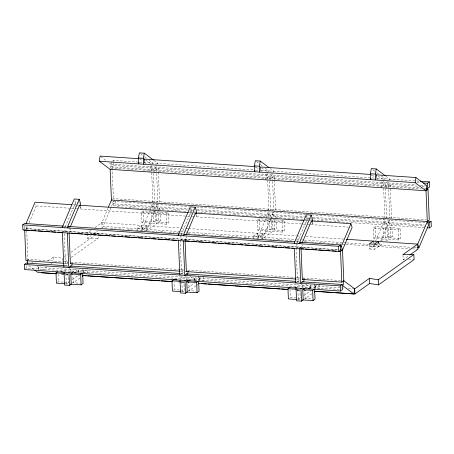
<?xml version="1.0" encoding="UTF-8"?>
<svg xmlns="http://www.w3.org/2000/svg" width="454" height="454" viewBox="0 0 454 454"><rect width="100%" height="100%" fill="white"/><g stroke="black" fill="none" stroke-linecap="round" stroke-linejoin="round"><path stroke-width="0.34" stroke-dasharray="2.27 1.7" d="M38.511 269.313L38.806 267.389L40.514 266.175M77.895 272.61L78.292 270.068L79.978 268.87M82.929 272.309L83.224 270.402L84.353 269.602M110.345 168.031L110.946 164.178L109.312 162.963M149.633 171.992L150.427 166.862L148.798 165.648M154.564 172.327L155.364 167.197L153.191 165.574M182.701 274.295L183.393 269.846L181.424 271.248L180.136 240.524M193.881 280.487L194.272 277.944L195.963 276.747M198.914 280.186L199.21 278.279L200.333 277.485M255.335 167.923L255.534 166.641M265.613 179.869L266.413 174.739L264.234 173.116M270.55 180.204L271.35 175.074L269.171 173.456M298.687 282.172L299.379 277.723L297.404 279.125L296.121 248.4M309.957 287.728L310.258 285.821L311.382 285.027M314.894 288.063L315.19 286.156L316.881 284.959M371.315 175.8L371.514 174.518M381.598 187.752L382.393 182.616L380.219 180.998M386.53 188.087L387.33 182.951L385.696 181.736M29.016 260.097L27.927 259.291L26.638 228.566L27.734 225.978M29.107 222.749L36.235 205.94L35.645 204.073M65.228 226.864L74.547 204.89L75.131 206.757M106.991 228.112L102.059 227.777L101.844 222.659L107.87 208.437M180.039 231.625L103.013 226.393L111.236 207.001M111.508 206.354L112.603 203.772L111.826 201.281M156.057 203.698L156.868 206.286L147.278 228.912L142.34 228.578L149.741 211.121M150.013 210.474L151.931 205.951L150.921 202.717M181.208 234.741L190.527 212.767L191.111 214.634M270.658 219.333L263.258 236.789L258.32 236.455L265.721 218.998M265.999 218.351L267.917 213.828L266.901 210.594M270.93 218.692L272.848 214.163L272.037 211.575M297.194 242.623L306.512 220.644L307.097 222.511M375.129 242.391L374.306 244.331L373.699 242.391M375.401 241.744L383.897 221.705L382.881 218.47M375.01 244.377L379.243 244.666L388.834 222.04L388.022 219.452M112.575 161.096L113.557 160.393L138.998 162.123M22.916 229.985L24.885 228.589L337.924 249.848M111.588 161.794L111.803 166.913L113.772 165.517L418.333 186.202M25.657 229.264L26.638 228.566L337.56 249.683M111.134 168.616L112.115 167.912L421.624 188.938M156.993 164.11L157.975 163.412L154.133 160.546M63.384 231.966L64.366 231.268L64.207 227.431M65.138 231.949L66.125 231.245L65.342 228.759M150.614 171.294L151.602 170.596M26.945 259.989L27.927 259.291L67.498 261.975M112.422 199.334L113.404 198.636L426.448 219.901M187.508 210.003L115.435 205.106L113.46 206.502L113.25 201.383L114.726 200.333M69.087 232.981L71.057 231.58L70.086 228.47M24.573 269.58L26.542 268.178L339.586 289.442M47.897 260.937L53.583 256.902L62.397 258.32L62.556 262.162M91.044 230.32L87.072 233.14L97.996 233.061L98.047 234.343M95.022 227.499L101.844 222.659L180.278 227.987M42.432 270.09L46.978 266.861M50.956 264.041L52.091 263.235M87.094 233.782L87.282 238.265L91.26 235.439M93.535 233.827L97.514 231.007M64.122 257.1L67.567 254.654M71.011 252.214L95.698 234.695M96.271 234.287L97.996 233.061M64.911 261.816L67.777 259.779M71.221 257.333L98.212 238.185L98.075 234.985M151.903 202.019L152.89 201.321L151.659 171.992M64.337 266.787L65.813 265.743L65.892 267.661M154.207 203.017L152.731 204.067L152.947 209.186L154.916 207.79L155.03 210.486M141.478 212.285L143.447 210.889L168.122 212.563L168.553 222.806L166.584 224.202L141.903 222.528L141.478 212.285L166.153 213.965L168.122 212.563M156.346 202.7L157.822 201.655L156.534 170.931M64.547 271.912L66.029 270.862L65.921 268.303M69.978 271.895L70.96 271.197L70.858 268.637M57.414 282.479L58.401 281.781L63.333 282.116M141.903 222.528L143.878 221.132L168.553 222.806M137.494 230.694L137.386 228.135L141.325 225.343L142.34 228.578M137.386 228.135L142.323 228.47L146.262 225.678L147.278 228.912M72.248 279.63L78.508 275.186M135.899 230.076L141.54 230.462L151.778 223.198L151.347 212.954L153.316 211.558L153.747 221.802L155.455 220.587L160.387 220.928L159.853 208.125L157.884 209.521L157.669 204.402M80.029 277.944L73.207 282.785L72.89 275.277M160.387 220.928L158.684 222.137L158.253 211.893L156.284 213.295L156.709 223.533L146.477 230.797L146.262 225.678M272.973 171.987L273.961 171.289L270.113 168.428M180.63 240.172L182.105 239.127L181.328 236.636M266.6 179.171L267.582 178.473M184.301 240.183L185.283 239.485L185.181 236.92M185.073 240.858L187.042 239.462L186.066 236.347M267.888 209.896L268.87 209.198L267.644 179.869M180.317 274.664L181.793 273.62L182.009 278.739L180.533 279.789M257.458 220.167L259.427 218.766L284.108 220.445L284.533 230.683L282.564 232.079L257.889 230.405L257.458 220.167L282.138 221.841L284.108 220.445M272.326 210.582L273.807 209.532L272.519 178.808M275.13 211.229L273.649 212.279L273.864 217.398L275.833 216.002L276.373 228.805L274.664 230.013L274.233 219.77L272.264 221.172L272.695 231.409L262.457 238.673L262.242 233.555L258.303 236.347L253.372 236.012L253.474 238.571M185.958 279.772L186.946 279.074L186.838 276.514M257.889 230.405L259.858 229.009L284.533 230.683M253.372 236.012L257.31 233.22L258.32 236.455M187.667 287.91L194.488 283.069M252.572 238.004L257.526 238.339L267.758 231.075L267.332 220.837L269.301 219.435L269.727 229.679L271.435 228.47L276.373 228.805M196.009 285.821L189.187 290.662L188.785 281.105M196.582 285.418L198.284 284.21M383.528 179.88L385.009 178.831L381.161 175.97M388.959 179.869L389.941 179.165L386.093 176.305M296.61 248.049L298.091 247.004L297.308 244.513M300.281 248.06L301.269 247.362L301.161 244.802M301.053 248.735L303.022 247.339L302.245 244.848M387.517 187.383L388.499 186.685L389.787 217.409L388.312 218.459M383.868 217.772L384.856 217.074L383.624 187.746M295.809 282.893L297.779 281.497L297.858 283.415M373.443 228.044L375.413 226.642L400.087 228.322L400.519 238.56L398.55 239.962L373.869 238.282L373.443 228.044L398.118 229.718L400.087 228.322M303.329 278.762L304.311 278.058M296.025 288.012L297.994 286.616L297.886 284.056M301.944 287.649L302.926 286.951L302.818 284.391M373.869 238.282L375.838 236.886L400.519 238.56M303.647 295.787L310.468 290.946M369.352 243.889L369.567 249.013L376.349 244.201M376.916 243.798L379.192 242.181M381.468 240.569L383.744 238.952L383.312 228.714L385.281 227.312L385.713 237.556L387.415 236.347L392.352 236.682L391.819 223.879L389.844 225.275L389.634 220.156L391.603 218.76L390.304 187.803M311.994 293.698L305.167 298.545L304.77 288.982M369.567 249.013L374.505 249.348L383.562 242.918M385.832 241.307L388.675 239.286L388.249 229.049L390.219 227.653L390.65 237.89L392.352 236.682M402.965 255.239L403.152 259.716L409.4 255.279M87.282 238.265L98.212 238.185M403.152 259.716L404.52 259.705M408.617 259.677L414.076 259.637M140.258 158.809L142.369 158.951M139.701 162.169L254.887 169.995M255.591 170.04L260.539 170.381M261.249 170.426L374.306 178.104M377.132 178.297L416 180.936M416.704 180.987L419.536 181.18M416.857 182.525L421.096 182.814M110.946 164.178L416.216 184.914M420.455 185.204L426.107 185.584M421.868 186.441L425.398 186.679M111.803 166.913L420.603 187.888M424.138 188.126L425.551 188.223M113.25 201.383L189.568 206.57M196.633 207.047L305.451 214.441M311.813 214.873L425.58 222.596M151.931 205.951L156.868 206.286M267.917 213.828L272.848 214.163M383.897 221.705L388.834 222.04M112.603 203.772L188.217 208.908M188.921 208.953L193.869 209.288M196.696 209.481L304.106 216.779M304.81 216.825L309.049 217.114M312.585 217.352L424.235 224.934M190.334 210.196L193.166 210.389M197.405 210.673L305.519 218.016M306.223 218.068L309.049 218.261M313.294 218.544L425.648 226.177M74.882 200.844L75.466 202.711L76.879 202.807M77.583 202.853L79.7 203M306.456 215.355L307.432 218.465L308.845 218.561M309.549 218.612L311.665 218.754M116.996 206.746L124.061 207.223M124.771 207.274L157.277 209.481M157.981 209.527L164.342 209.958M167.168 210.151L174.234 210.633M174.938 210.679L182.712 211.206M183.422 211.258L186.952 211.496M189.778 211.689L193.313 211.927M194.017 211.978L199.675 212.358M200.379 212.41L206.031 212.79M208.857 212.983L232.885 214.617M233.589 214.663L241.363 215.19M242.073 215.241L249.842 215.769M250.551 215.815L256.204 216.2M259.03 216.393L266.095 216.87M266.804 216.921L274.574 217.449M275.283 217.494L283.058 218.022M283.761 218.073L291.536 218.601M292.24 218.646L297.898 219.032M300.724 219.225L309.906 219.849M310.615 219.895L312.732 220.042M313.442 220.088L316.268 220.281M316.977 220.326L324.746 220.854M325.456 220.905L333.225 221.433M333.934 221.478L341.709 222.006M342.412 222.057L348.065 222.437M350.891 222.63L425.092 227.67M73.219 204.799L78.167 205.134M189.108 212.671L194.057 213.005M304.997 220.542L307.92 220.74M308.533 220.78L310.74 220.928M36.235 205.94L70.858 208.295M71.562 208.341L75.807 208.63M76.42 208.67L186.747 216.166M187.451 216.212L191.69 216.501M192.4 216.547L302.636 224.038M303.34 224.083L307.579 224.372M308.289 224.418L310.405 224.565M311.115 224.611L348.564 227.153M180.919 228.027L185.226 228.322M185.873 228.368L188.052 228.515M188.699 228.561L296.195 235.859M296.876 235.904L301.144 236.194M306.064 236.528L343.587 239.076M180.743 231.676L184.982 231.96M185.692 232.011L187.808 232.153M188.518 232.204L295.929 239.496M296.632 239.547L300.871 239.831M301.581 239.882L303.698 240.024M304.407 240.075L343.269 242.714M343.979 242.759L346.096 242.907M346.805 242.952L368.71 244.439M375.776 244.922L411.108 247.322M413.935 247.515L417.47 247.753M110.521 228.356L115.452 228.691M118.976 228.929L123.914 229.264M127.438 229.503L132.375 229.838M144.361 230.655L149.304 230.99M152.135 231.182L157.084 231.517M160.625 231.756L165.574 232.09M169.109 232.334L174.064 232.669M176.89 232.862L179.722 233.055M180.425 233.101L182.548 233.248M187.502 233.583L191.038 233.821M193.864 234.014L199.522 234.4M202.353 234.593L207.302 234.928M210.843 235.166L215.792 235.507M219.327 235.745L224.282 236.08M227.108 236.273L232.766 236.659M235.598 236.852L241.256 237.232M244.087 237.425L249.036 237.76M261.05 238.577L265.993 238.912M269.534 239.156L274.483 239.491M277.315 239.684L282.973 240.07M285.799 240.257L291.457 240.643M296.411 240.978L299.237 241.17M304.191 241.511L307.727 241.749M311.262 241.988L316.217 242.322M319.043 242.515L324.701 242.901M327.533 243.094L333.191 243.48M336.017 243.667L342.384 244.104M343.093 244.15L345.216 244.297M345.92 244.343L409.463 248.661M412.283 248.849L417.924 249.235M369.46 246.454L374.397 246.789M64.156 226.149L66.363 226.296M180.13 234.026L182.956 234.219M296.019 241.897L298.846 242.09M70.938 262.208L179.858 269.608M180.561 269.653L184.097 269.897M187.627 270.136L295.741 277.479M296.451 277.525L299.986 277.769M302.812 277.956L340.971 280.549M64.826 263.326L67.652 263.519M180.709 271.197L183.541 271.39M296.598 279.068L299.521 279.267M65.194 265.698L68.021 265.891M180.374 273.524L183.91 273.762M296.973 281.44L299.895 281.639M68.128 266.509L66.721 266.413L67.413 261.969L65.444 263.365L64.156 232.647M87.276 270.17L82.339 269.835L82.446 272.394L87.378 272.729L87.191 268.246M198.319 277.712L203.256 278.047M314.304 285.589L319.236 285.924M37.177 266.175L38.806 267.389L340.574 287.881M341.249 287.927L344.098 288.12M348.314 288.409L353.972 288.795M65.166 273.563L67.986 273.751M181.146 281.44L184.676 281.679M297.132 289.317L299.952 289.51M62.289 274.085L67.93 274.471M71.454 274.71L72.867 274.806M181.05 282.155L184.585 282.394M188.121 282.632L189.539 282.728M297.029 290.032L299.861 290.225M304.81 290.56L306.229 290.656M61.33 274.103L64.86 274.341M65.569 274.392L68.395 274.585M71.221 274.778L72.634 274.874M78.287 275.255L79.7 275.351M178.632 282.07L184.284 282.456M187.814 282.694L189.227 282.791M296.638 290.089L300.173 290.327M303.703 290.566L306.529 290.759M64.037 282.167L68.974 282.502M71.794 282.689L80.256 283.268M179.319 289.993L174.381 289.658L174.069 282.15M180.022 290.044L184.25 290.327L183.881 281.452M187.78 290.571L196.236 291.145M300.236 298.204L290.361 297.535L290.049 290.027M304.464 298.494L312.221 299.021M65.597 283.801L68.418 283.994M181.577 291.678L184.398 291.871M297.557 299.555L301.087 299.799M372.916 169.83L376.213 172.287M376.763 172.696L378.959 174.33M378.08 176.067L382.433 179.307M372.059 174.921L374.777 176.947M376.956 178.57L378.046 179.375M256.385 161.545L259.682 164.002M260.233 164.41L262.979 166.453M265.176 168.094L269.023 170.954L267.054 172.35L267.27 177.474L269.239 176.073L270.686 210.548M261.555 167.787L266.453 171.43M256.079 167.044L258.797 169.07M260.971 170.687L262.06 171.499M140.4 153.668L144.247 156.534M144.798 156.942L146.449 158.168M149.196 160.211L153.043 163.077L151.074 164.473L151.284 169.597L153.259 168.196L154.701 202.666M145.575 159.904L151.012 163.956M139.548 158.764L142.272 160.784M144.446 162.407L146.08 163.622M305.797 284.125L310.689 287.768M301.405 284.198L306.302 287.842M100.612 156.482L106.049 160.534M189.812 276.248L194.709 279.891M185.419 276.316L190.317 279.965M74.921 269.182L79.268 272.417M69.439 268.439L73.792 271.679M31.735 262.123L32.824 262.934M28.761 265.635L34.203 269.687M378.432 242.078L379.243 244.666M311.643 221.603L312.619 224.713L312.505 222.085M262.242 233.555L263.258 236.789M195.464 213.102L196.633 216.836L196.525 214.209M190.669 208.097L191.452 210.588L191.56 213.215M101.844 222.659L103.013 226.393M79.677 205.844L80.653 208.959L80.54 206.332M25.861 226.075L26.638 228.566M398.118 229.718L398.55 239.962M390.275 187.105L390.156 184.29L388.187 185.686L387.971 180.567M386.666 218.425L385.219 183.955L383.25 185.351L383.04 180.232M387.415 236.347L386.882 223.544L384.913 224.94L384.697 219.821M378.227 241.432L378.443 246.55M375.413 226.642L375.838 236.886M374.289 244.229L374.505 249.348M373.29 241.097L373.506 246.216M319.156 284.005L319.344 288.483L314.412 288.148L314.225 283.671M315.19 286.156L315.275 288.08M307.432 218.465L307.568 221.751M310.258 285.821L310.337 287.745M299.861 289.334L300.207 297.523M296.173 243.185L296.331 247.027M297.835 289.363L298.267 299.606M282.138 221.841L282.564 232.079M274.29 179.222L274.176 176.413L272.207 177.809L271.991 172.69M274.324 179.926L275.618 210.883M271.435 228.47L270.896 215.667L268.927 217.063L268.717 211.944M259.427 218.766L259.858 229.009M258.303 236.347L258.411 238.912M257.31 233.22L257.526 238.339M203.176 276.128L203.364 280.606L198.426 280.271L198.239 275.788M199.21 278.279L199.289 280.203M194.272 277.944L194.352 279.868M180.187 235.308L180.352 239.144M181.855 281.486L182.281 291.729M166.153 213.965L166.584 224.202M159.609 202.302L158.191 168.53L156.221 169.932L156.006 164.808M155.058 211.155L155.455 220.587M143.447 210.889L143.878 221.132M142.323 228.47L142.431 231.029M141.325 225.343L141.54 230.462M113.557 160.393L113.642 162.316M113.665 162.958L113.772 165.517M115.271 201.264L115.435 205.106M112.115 167.912L113.404 198.636M83.224 270.402L83.309 272.326M75.466 202.711L75.58 205.339M78.292 270.068L78.4 272.627M69.116 227.125L69.303 231.602M67.896 273.575L68.27 282.45M65.87 273.609L66.301 283.852M58.084 274.273L58.401 281.781M53.583 256.902L53.771 261.385M38.806 267.389L38.885 269.307M38.913 269.948L38.993 271.867M24.777 226.03L24.885 228.589M26.434 265.618L26.542 268.178"/><path stroke-width="0.68" d="M27.229 263.78L27.728 260.573M71.755 266.118L72.146 263.575M409.968 254.876L417.924 249.235L417.708 244.116L427.305 221.49L429.274 220.094L427.986 189.369L426.017 190.765L110.146 169.314L99.267 161.215L100.067 156.08L138.93 158.718M138.952 162.611L138.754 163.894L138.504 157.981L139.304 152.85L144.236 153.185L153.583 160.137M144.486 159.099L143.685 164.229L143.441 158.315L144.236 153.185M187.638 274.63L188.132 271.452M254.932 170.488L254.734 171.771L254.484 165.863L255.284 160.727L260.221 161.062L269.012 167.605M370.708 174.461L260.471 166.976L259.671 172.106L259.421 166.198L260.221 161.062M303.72 281.872L304.112 279.329M370.918 178.365L370.714 179.653L370.47 173.74L371.27 168.604L376.201 168.939L385.548 175.897M314.304 291.286L353.876 293.976L354.676 288.84L369.448 278.359L378.261 279.777L413.861 254.518L414.076 259.637L378.477 284.896L369.664 283.478L354.892 293.959L348.541 293.528M376.451 174.852L375.651 179.988L375.401 174.075L376.201 168.939M417.47 247.753L418.883 247.85L428.474 225.224L427.305 221.49L426.017 190.765L415.138 182.667L415.932 177.537L376.36 174.847M426.017 190.765L426.811 185.635L415.932 177.537M26.02 223.538L35.06 202.206L71.806 204.703M62.181 227.545L74.297 198.977L79.234 199.312L80.403 203.046L80.511 205.673M79.234 199.312L67.118 227.88L69.087 226.484M70.438 226.552L79.478 205.225M108.421 207.143L111.434 200.032L110.146 169.314M178.167 235.427L190.277 206.854L195.214 207.189L196.383 210.923L196.497 213.55M195.214 207.189L183.104 235.762L185.073 234.36M186.418 234.434L195.464 213.102M294.147 243.304L306.263 214.731L311.2 215.065L312.369 218.8L312.477 221.427M311.2 215.065L299.084 243.639L301.053 242.237M302.126 242.958L311.444 220.979M353.876 293.976L342.997 285.878L343.797 280.742L342.509 250.018L341.334 246.284L350.931 223.657L311.359 220.973M338.417 251.272L340.54 251.42L342.509 250.018L352.1 227.397L350.931 223.657M300.259 242.186L340.54 244.922L340.75 250.041L338.78 251.442L22.916 229.985L22.7 224.866L24.669 223.47L63.537 226.109M301.916 281.775L342.197 284.51L342.412 289.635L340.443 291.031L24.573 269.58L24.357 264.455L26.332 263.059L64.485 265.652M64.888 283.756L56.427 283.177L56.001 272.939L57.476 271.889M70.75 266.078L68.781 267.474L67.334 233.004M64.059 272.258L64.593 285.061L69.53 285.396L71.233 284.187L70.807 273.944L72.776 272.548M70.807 273.944L80.676 274.613L82.645 273.217L83.076 283.455L81.107 284.857L70.529 284.136M82.305 276.333L83.44 275.521L86.271 275.714M180.874 291.633L172.412 291.059L171.981 280.816L173.95 279.42L176.771 279.607M186.73 273.955L184.761 275.351L183.314 240.881M188.756 280.424L186.787 281.821L187.218 292.064L185.51 293.273L180.578 292.938L180.039 280.135M186.083 281.775L196.661 282.49L198.631 281.094L199.056 291.337L197.087 292.734L186.515 292.013M22.7 224.866L338.565 246.318L340.54 244.922M423.219 182.956L427.458 183.246L429.427 181.85L429.643 186.969L427.668 188.37L426.255 188.274M296.854 299.509L288.392 298.936L287.967 288.693L289.936 287.297M302.716 281.832L300.741 283.228L299.299 248.758M296.025 288.012L296.558 300.815L301.496 301.15L303.198 299.941L302.773 289.697L304.248 288.653M373.29 241.097L369.352 243.889L374.289 244.229L378.227 241.432M302.773 289.697L312.641 290.367L314.611 288.971L315.042 299.214L313.073 300.61L302.495 299.89M314.27 292.087L315.405 291.281L333.735 292.524M302.256 279.454L341.828 282.138L343.797 280.742L354.676 288.84L354.892 293.959M24.357 264.455L340.228 285.912L342.197 284.51M427.702 222.744L429.115 222.84L431.084 221.439L431.3 226.563L429.331 227.959L427.208 227.817M418.883 247.85L417.708 244.116L402.936 254.598L413.861 254.518M138.504 157.981L143.441 158.315M254.484 165.863L259.421 166.198M370.47 173.74L375.401 174.075M143.878 159.053L254.819 166.59M420.239 181.225L429.427 181.85M99.267 161.215L415.138 182.667M425.863 189.227L427.986 189.369M427.555 221.2L431.084 221.439M111.434 200.032L427.305 221.49M78.871 205.18L188.404 212.62M194.76 213.051L304.288 220.491M346.34 239.264L417.708 244.116M68.48 226.444L179.426 233.98M184.369 234.315L294.606 241.8M339.921 246.187L341.334 246.284M340.386 249.876L342.509 250.018M29.618 230.297L24.669 229.962L25.957 260.687L64.116 263.28M31.031 230.394L35.974 230.728M38.096 230.876L43.045 231.211M44.458 231.307L49.401 231.642M51.523 231.79L55.763 232.073M57.885 232.221L62.124 232.505M71.306 233.129L76.255 233.469M77.668 233.56L82.617 233.901M84.733 234.043L89.682 234.377M91.095 234.474L96.038 234.809M98.16 234.956L103.109 235.291M104.522 235.388L109.465 235.722M111.588 235.864L115.827 236.154M117.949 236.301L122.892 236.636M125.015 236.778L129.958 237.113M131.371 237.209L136.319 237.544M138.442 237.692L142.681 237.981M144.798 238.123L149.746 238.458M151.159 238.554L156.108 238.889M158.225 239.037L163.173 239.371M164.586 239.468L169.529 239.803M171.652 239.945L176.6 240.285M189.318 241.148L185.079 240.858L186.361 271.583M191.435 241.29L196.383 241.624M198.506 241.772L203.449 242.107M204.862 242.203L209.81 242.538M211.927 242.68L216.172 242.969M218.289 243.117L223.237 243.452M225.354 243.594L230.303 243.929M231.716 244.025L235.955 244.314M238.078 244.456L243.021 244.797M245.143 244.939L250.086 245.273M251.499 245.37L256.448 245.705M258.57 245.852L262.809 246.136M264.926 246.284L269.875 246.618M271.991 246.76L276.94 247.095M278.353 247.192L283.302 247.532M285.418 247.674L289.658 247.963M291.78 248.105L294.606 248.298M300.968 248.73L303.794 248.923M305.207 249.019L310.15 249.354M311.563 249.45L316.512 249.785M318.634 249.927L323.577 250.268M324.99 250.364L329.939 250.699M332.056 250.841L336.3 251.13M70.478 263.712L180.005 271.151M185.658 271.532L295.894 279.023M70.143 266.033L179.671 273.473M186.032 273.904L295.56 281.344M60.791 271.73L62.907 271.878M74.184 272.644L76.3 272.786M80.534 273.075L82.645 273.217M188.052 280.373L190.169 280.521M194.397 280.805L196.514 280.952M294.873 287.632L296.28 287.728M308.266 288.54L310.383 288.687M56.001 272.939L64.462 273.512M171.981 280.816L180.442 281.389M287.967 288.693L296.428 289.266M41.138 272.65L55.944 273.654M87.684 275.811L113.148 277.542M114.561 277.638L126.587 278.455M128 278.552L132.954 278.887M134.367 278.983L159.831 280.714M161.244 280.81L172.56 281.576M201.548 283.546L206.496 283.881M207.909 283.977L233.373 285.708M234.786 285.804L260.25 287.535M261.669 287.632L280.056 288.88M281.469 288.977L287.127 289.357M335.148 292.62L347.134 293.437M56.381 273.768L38.011 272.519L34.742 270.09M82.526 275.544L172.27 281.639M198.415 283.415L288.159 289.51M427.458 183.246L427.668 188.37M429.115 222.84L429.331 227.959M378.261 279.777L378.477 284.896M369.448 278.359L369.664 283.478M340.54 251.42L341.828 282.138M338.565 246.318L338.78 251.442M340.228 285.912L340.443 291.031M312.641 290.367L313.073 300.61M301.053 248.735L302.341 279.46M300.957 288.347L301.496 301.15M294.362 248.423L295.809 282.893M196.661 282.49L197.087 292.734M184.977 280.47L185.51 293.273M178.382 240.546L179.824 275.016M80.676 274.613L81.107 284.857M69.087 232.981L70.376 263.7M68.991 272.593L69.53 285.396M62.397 232.669L63.844 267.139"/></g></svg>
